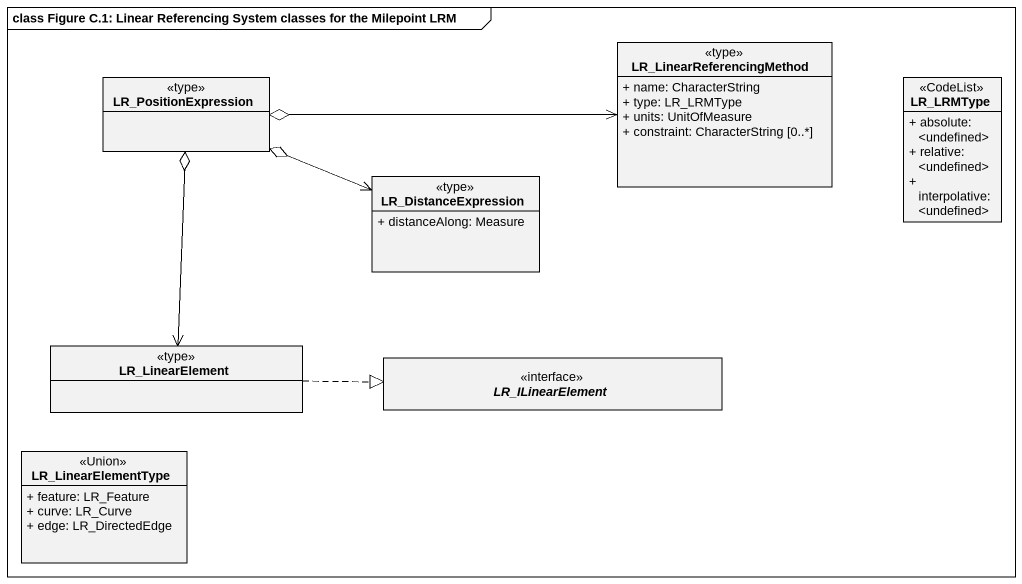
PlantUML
@startuml
mainframe class Figure C.1: Linear Referencing System classes for the Milepoint LRM
hide circle
hide empty members
skinparam classAttributeIconSize 0
class LR_LinearReferencingMethod <<type>> {
  + name: CharacterString
  + type: LR_LRMType
  + units: UnitOfMeasure
  + constraint: CharacterString [0..*]
}
class LR_PositionExpression <<type>>
class LR_LRMType <<CodeList>> {
  + absolute: <undefined>
  + relative: <undefined>
  + interpolative: <undefined>
}
class LR_DistanceExpression <<type>> {
  + distanceAlong: Measure
}
class LR_LinearElement <<type>>
interface LR_ILinearElement
class LR_LinearElementType <<Union>> {
  + feature: LR_Feature
  + curve: LR_Curve
  + edge: LR_DirectedEdge
}
LR_LinearReferencingMethod <-left-o LR_PositionExpression
LR_PositionExpression o--> LR_LinearElement
LR_DistanceExpression <-left-o LR_PositionExpression
LR_LinearElement .right.|> LR_ILinearElement
@enduml
